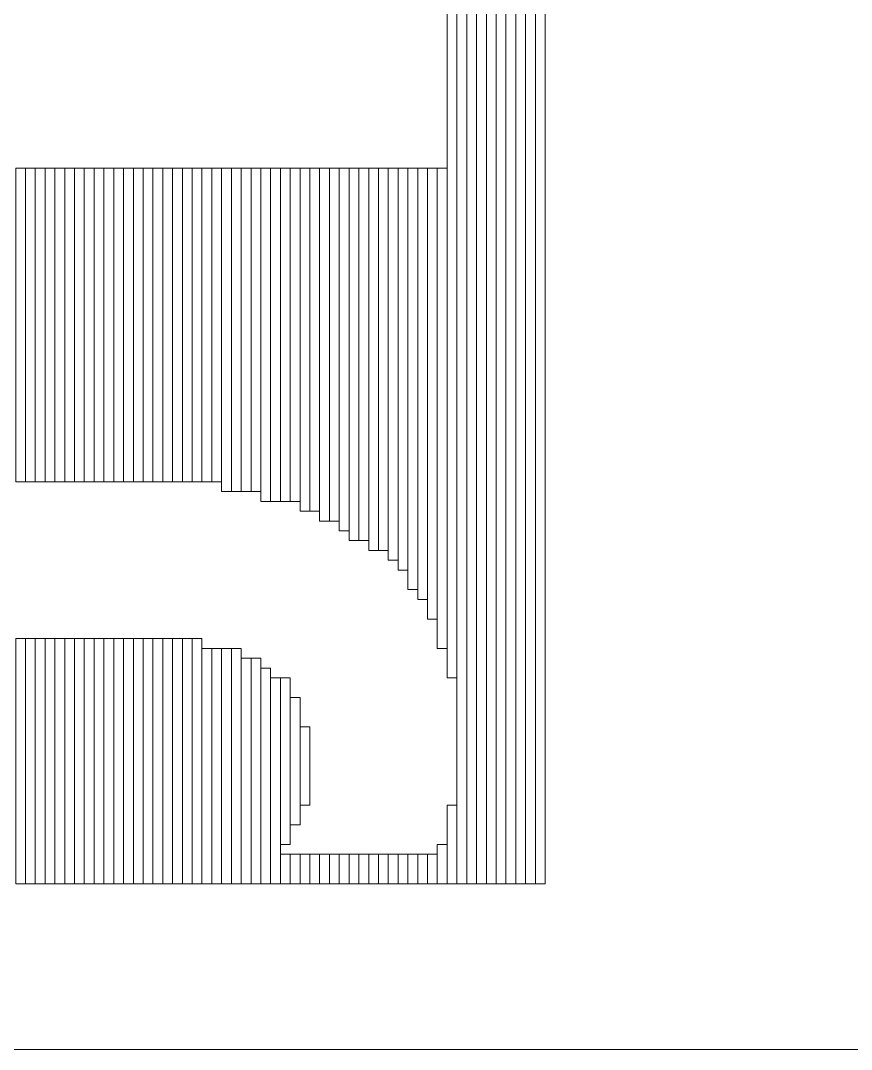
# Model space of a CAD drawing. Header units: millimetres. Extents: x -86 to 67, y -55 to 52.
# Drawn here: x 57.854 to 60.007, y -55.259 to -52.594 of the extents above; entities that cross this region are included whole.
import ezdxf

# ---------------------------------------------------------------- set-up
doc = ezdxf.new("R2010")
doc.units = ezdxf.units.MM
doc.header["$MEASUREMENT"] = 0
doc.layers.add('BG_OUTLINE', color=7, linetype='Continuous')
doc.layers.add('MA_PEN3', color=7, linetype='Continuous')

msp = doc.modelspace()

# ---------------------------------------------------------------- linework, layer by layer
at = {"layer": 'BG_OUTLINE', "color": 3, "lineweight": 9}
msp.add_open_spline([(-60.0926, 34.7331), (-60.0926, 34.7331), (63.7724, 34.7331), (63.7724, 34.7331), (63.7724, 34.7331), (64.585, 34.7336), (65.3646, 34.4113), (65.9396, 33.837), (65.9396, 33.837), (66.5146, 33.2627), (66.8379, 32.4797), (66.8384, 31.667), (66.8384, 31.667), (66.8384, 31.667), (66.8412, -52.28), (66.8412, -52.28), (66.8412, -52.28), (66.8412, -52.28), (66.8384, -52.1933), (66.8384, -52.1933), (66.8384, -52.1933), (66.8389, -53.006), (66.5166, -53.7856), (65.9424, -54.3606), (65.9424, -54.3606), (65.3681, -54.9356), (64.585, -55.2589), (63.7724, -55.2594), (63.7724, -55.2594), (63.7724, -55.2594), (-60.1869, -55.2594), (-60.1869, -55.2594), (-60.1869, -55.2594), (-60.1869, -55.2594), (-60.0853, -55.2518), (-60.0853, -55.2518), (-60.0853, -55.2518), (-60.8979, -55.2523), (-61.6775, -54.9299), (-62.2525, -54.3557), (-62.2525, -54.3557), (-62.8275, -53.7814), (-63.1508, -52.9984), (-63.1513, -52.1857), (-63.1513, -52.1857), (-63.1513, -52.1857), (-63.1587, 31.667), (-63.1587, 31.667), (-63.1587, 31.667), (-63.1592, 32.4797), (-62.8369, 33.2593), (-62.2626, 33.8343), (-62.2626, 33.8343), (-61.6883, 34.4093), (-60.9053, 34.7326), (-60.0926, 34.7331)], degree=3, knots=[0, 0, 0, 0, 0.071429, 0.071429, 0.071429, 0.071429, 0.142857, 0.142857, 0.142857, 0.142857, 0.214286, 0.214286, 0.214286, 0.214286, 0.285714, 0.285714, 0.285714, 0.285714, 0.357143, 0.357143, 0.357143, 0.357143, 0.428571, 0.428571, 0.428571, 0.428571, 0.5, 0.5, 0.5, 0.5, 0.571429, 0.571429, 0.571429, 0.571429, 0.642857, 0.642857, 0.642857, 0.642857, 0.714286, 0.714286, 0.714286, 0.714286, 0.785714, 0.785714, 0.785714, 0.785714, 0.857143, 0.857143, 0.857143, 0.857143, 0.928571, 0.928571, 0.928571, 0.928571, 1, 1, 1, 1], dxfattribs=at)
at = {"layer": 'MA_PEN3', "color": 5, "lineweight": 9}
for points in [[(59.0101, -54.8301), (59.0101, -54.8301), (58.9847, -54.8301), (58.9847, -54.8301), (58.9847, -54.8301), (58.9847, -54.8301), (58.9847, -47.8959), (58.9847, -47.8959), (58.9847, -47.8959), (58.9847, -47.8959), (59.0101, -47.8959), (59.0101, -47.8959), (59.0101, -47.8959), (59.0101, -47.8959), (59.0101, -54.8301), (59.0101, -54.8301)], [(59.0355, -54.8301), (59.0355, -54.8301), (59.0101, -54.8301), (59.0101, -54.8301), (59.0101, -54.8301), (59.0101, -54.8301), (59.0101, -47.8959), (59.0101, -47.8959), (59.0101, -47.8959), (59.0101, -47.8959), (59.0355, -47.8959), (59.0355, -47.8959), (59.0355, -47.8959), (59.0355, -47.8959), (59.0355, -54.8301), (59.0355, -54.8301)], [(59.0609, -54.8301), (59.0609, -54.8301), (59.0355, -54.8301), (59.0355, -54.8301), (59.0355, -54.8301), (59.0355, -54.8301), (59.0355, -47.8959), (59.0355, -47.8959), (59.0355, -47.8959), (59.0355, -47.8959), (59.0609, -47.8959), (59.0609, -47.8959), (59.0609, -47.8959), (59.0609, -47.8959), (59.0609, -54.8301), (59.0609, -54.8301)], [(59.0863, -54.8301), (59.0863, -54.8301), (59.0609, -54.8301), (59.0609, -54.8301), (59.0609, -54.8301), (59.0609, -54.8301), (59.0609, -47.8959), (59.0609, -47.8959), (59.0609, -47.8959), (59.0609, -47.8959), (59.0863, -47.8959), (59.0863, -47.8959), (59.0863, -47.8959), (59.0863, -47.8959), (59.0863, -54.8301), (59.0863, -54.8301)], [(59.1117, -54.8301), (59.1117, -54.8301), (59.0863, -54.8301), (59.0863, -54.8301), (59.0863, -54.8301), (59.0863, -54.8301), (59.0863, -47.8959), (59.0863, -47.8959), (59.0863, -47.8959), (59.0863, -47.8959), (59.1117, -47.8959), (59.1117, -47.8959), (59.1117, -47.8959), (59.1117, -47.8959), (59.1117, -54.8301), (59.1117, -54.8301)], [(59.1371, -54.8301), (59.1371, -54.8301), (59.1117, -54.8301), (59.1117, -54.8301), (59.1117, -54.8301), (59.1117, -54.8301), (59.1117, -47.8959), (59.1117, -47.8959), (59.1117, -47.8959), (59.1117, -47.8959), (59.1371, -47.8959), (59.1371, -47.8959), (59.1371, -47.8959), (59.1371, -47.8959), (59.1371, -54.8301), (59.1371, -54.8301)], [(59.1625, -54.8301), (59.1625, -54.8301), (59.1371, -54.8301), (59.1371, -54.8301), (59.1371, -54.8301), (59.1371, -54.8301), (59.1371, -47.8959), (59.1371, -47.8959), (59.1371, -47.8959), (59.1371, -47.8959), (59.1625, -47.8959), (59.1625, -47.8959), (59.1625, -47.8959), (59.1625, -47.8959), (59.1625, -54.8301), (59.1625, -54.8301)], [(59.1879, -54.8301), (59.1879, -54.8301), (59.1625, -54.8301), (59.1625, -54.8301), (59.1625, -54.8301), (59.1625, -54.8301), (59.1625, -47.8959), (59.1625, -47.8959), (59.1625, -47.8959), (59.1625, -47.8959), (59.1879, -47.8959), (59.1879, -47.8959), (59.1879, -47.8959), (59.1879, -47.8959), (59.1879, -54.8301), (59.1879, -54.8301)], [(59.2133, -54.8301), (59.2133, -54.8301), (59.1879, -54.8301), (59.1879, -54.8301), (59.1879, -54.8301), (59.1879, -54.8301), (59.1879, -47.8959), (59.1879, -47.8959), (59.1879, -47.8959), (59.1879, -47.8959), (59.2133, -47.8959), (59.2133, -47.8959), (59.2133, -47.8959), (59.2133, -47.8959), (59.2133, -54.8301), (59.2133, -54.8301)], [(58.9847, -54.2967), (58.9847, -54.2967), (58.9593, -54.2967), (58.9593, -54.2967), (58.9593, -54.2967), (58.9593, -54.2967), (58.9593, -49.0389), (58.9593, -49.0389), (58.9593, -49.0389), (58.9593, -49.0389), (58.9847, -49.0389), (58.9847, -49.0389), (58.9847, -49.0389), (58.9847, -49.0389), (58.9847, -54.2967), (58.9847, -54.2967)], [(57.8671, -53.7887), (57.8671, -53.7887), (57.8417, -53.7887), (57.8417, -53.7887), (57.8417, -53.7887), (57.8417, -53.7887), (57.8417, -52.9759), (57.8417, -52.9759), (57.8417, -52.9759), (57.8417, -52.9759), (57.8671, -52.9759), (57.8671, -52.9759), (57.8671, -52.9759), (57.8671, -52.9759), (57.8671, -53.7887), (57.8671, -53.7887)], [(57.8925, -53.7887), (57.8925, -53.7887), (57.8671, -53.7887), (57.8671, -53.7887), (57.8671, -53.7887), (57.8671, -53.7887), (57.8671, -52.9759), (57.8671, -52.9759), (57.8671, -52.9759), (57.8671, -52.9759), (57.8925, -52.9759), (57.8925, -52.9759), (57.8925, -52.9759), (57.8925, -52.9759), (57.8925, -53.7887), (57.8925, -53.7887)], [(57.9179, -53.7887), (57.9179, -53.7887), (57.8925, -53.7887), (57.8925, -53.7887), (57.8925, -53.7887), (57.8925, -53.7887), (57.8925, -52.9759), (57.8925, -52.9759), (57.8925, -52.9759), (57.8925, -52.9759), (57.9179, -52.9759), (57.9179, -52.9759), (57.9179, -52.9759), (57.9179, -52.9759), (57.9179, -53.7887), (57.9179, -53.7887)], [(57.9433, -53.7887), (57.9433, -53.7887), (57.9179, -53.7887), (57.9179, -53.7887), (57.9179, -53.7887), (57.9179, -53.7887), (57.9179, -52.9759), (57.9179, -52.9759), (57.9179, -52.9759), (57.9179, -52.9759), (57.9433, -52.9759), (57.9433, -52.9759), (57.9433, -52.9759), (57.9433, -52.9759), (57.9433, -53.7887), (57.9433, -53.7887)], [(57.9687, -53.7887), (57.9687, -53.7887), (57.9433, -53.7887), (57.9433, -53.7887), (57.9433, -53.7887), (57.9433, -53.7887), (57.9433, -52.9759), (57.9433, -52.9759), (57.9433, -52.9759), (57.9433, -52.9759), (57.9687, -52.9759), (57.9687, -52.9759), (57.9687, -52.9759), (57.9687, -52.9759), (57.9687, -53.7887), (57.9687, -53.7887)], [(57.9941, -53.7887), (57.9941, -53.7887), (57.9687, -53.7887), (57.9687, -53.7887), (57.9687, -53.7887), (57.9687, -53.7887), (57.9687, -52.9759), (57.9687, -52.9759), (57.9687, -52.9759), (57.9687, -52.9759), (57.9941, -52.9759), (57.9941, -52.9759), (57.9941, -52.9759), (57.9941, -52.9759), (57.9941, -53.7887), (57.9941, -53.7887)], [(58.0195, -53.7887), (58.0195, -53.7887), (57.9941, -53.7887), (57.9941, -53.7887), (57.9941, -53.7887), (57.9941, -53.7887), (57.9941, -52.9759), (57.9941, -52.9759), (57.9941, -52.9759), (57.9941, -52.9759), (58.0195, -52.9759), (58.0195, -52.9759), (58.0195, -52.9759), (58.0195, -52.9759), (58.0195, -53.7887), (58.0195, -53.7887)], [(58.0449, -53.7887), (58.0449, -53.7887), (58.0195, -53.7887), (58.0195, -53.7887), (58.0195, -53.7887), (58.0195, -53.7887), (58.0195, -52.9759), (58.0195, -52.9759), (58.0195, -52.9759), (58.0195, -52.9759), (58.0449, -52.9759), (58.0449, -52.9759), (58.0449, -52.9759), (58.0449, -52.9759), (58.0449, -53.7887), (58.0449, -53.7887)], [(58.0703, -53.7887), (58.0703, -53.7887), (58.0449, -53.7887), (58.0449, -53.7887), (58.0449, -53.7887), (58.0449, -53.7887), (58.0449, -52.9759), (58.0449, -52.9759), (58.0449, -52.9759), (58.0449, -52.9759), (58.0703, -52.9759), (58.0703, -52.9759), (58.0703, -52.9759), (58.0703, -52.9759), (58.0703, -53.7887), (58.0703, -53.7887)], [(58.0957, -53.7887), (58.0957, -53.7887), (58.0703, -53.7887), (58.0703, -53.7887), (58.0703, -53.7887), (58.0703, -53.7887), (58.0703, -52.9759), (58.0703, -52.9759), (58.0703, -52.9759), (58.0703, -52.9759), (58.0957, -52.9759), (58.0957, -52.9759), (58.0957, -52.9759), (58.0957, -52.9759), (58.0957, -53.7887), (58.0957, -53.7887)], [(58.1211, -53.7887), (58.1211, -53.7887), (58.0957, -53.7887), (58.0957, -53.7887), (58.0957, -53.7887), (58.0957, -53.7887), (58.0957, -52.9759), (58.0957, -52.9759), (58.0957, -52.9759), (58.0957, -52.9759), (58.1211, -52.9759), (58.1211, -52.9759), (58.1211, -52.9759), (58.1211, -52.9759), (58.1211, -53.7887), (58.1211, -53.7887)], [(58.1465, -53.7887), (58.1465, -53.7887), (58.1211, -53.7887), (58.1211, -53.7887), (58.1211, -53.7887), (58.1211, -53.7887), (58.1211, -52.9759), (58.1211, -52.9759), (58.1211, -52.9759), (58.1211, -52.9759), (58.1465, -52.9759), (58.1465, -52.9759), (58.1465, -52.9759), (58.1465, -52.9759), (58.1465, -53.7887), (58.1465, -53.7887)], [(58.1719, -53.7887), (58.1719, -53.7887), (58.1465, -53.7887), (58.1465, -53.7887), (58.1465, -53.7887), (58.1465, -53.7887), (58.1465, -52.9759), (58.1465, -52.9759), (58.1465, -52.9759), (58.1465, -52.9759), (58.1719, -52.9759), (58.1719, -52.9759), (58.1719, -52.9759), (58.1719, -52.9759), (58.1719, -53.7887), (58.1719, -53.7887)], [(58.1973, -53.7887), (58.1973, -53.7887), (58.1719, -53.7887), (58.1719, -53.7887), (58.1719, -53.7887), (58.1719, -53.7887), (58.1719, -52.9759), (58.1719, -52.9759), (58.1719, -52.9759), (58.1719, -52.9759), (58.1973, -52.9759), (58.1973, -52.9759), (58.1973, -52.9759), (58.1973, -52.9759), (58.1973, -53.7887), (58.1973, -53.7887)], [(58.2227, -53.7887), (58.2227, -53.7887), (58.1973, -53.7887), (58.1973, -53.7887), (58.1973, -53.7887), (58.1973, -53.7887), (58.1973, -52.9759), (58.1973, -52.9759), (58.1973, -52.9759), (58.1973, -52.9759), (58.2227, -52.9759), (58.2227, -52.9759), (58.2227, -52.9759), (58.2227, -52.9759), (58.2227, -53.7887), (58.2227, -53.7887)], [(58.2481, -53.7887), (58.2481, -53.7887), (58.2227, -53.7887), (58.2227, -53.7887), (58.2227, -53.7887), (58.2227, -53.7887), (58.2227, -52.9759), (58.2227, -52.9759), (58.2227, -52.9759), (58.2227, -52.9759), (58.2481, -52.9759), (58.2481, -52.9759), (58.2481, -52.9759), (58.2481, -52.9759), (58.2481, -53.7887), (58.2481, -53.7887)], [(58.2735, -53.7887), (58.2735, -53.7887), (58.2481, -53.7887), (58.2481, -53.7887), (58.2481, -53.7887), (58.2481, -53.7887), (58.2481, -52.9759), (58.2481, -52.9759), (58.2481, -52.9759), (58.2481, -52.9759), (58.2735, -52.9759), (58.2735, -52.9759), (58.2735, -52.9759), (58.2735, -52.9759), (58.2735, -53.7887), (58.2735, -53.7887)], [(58.2989, -53.7887), (58.2989, -53.7887), (58.2735, -53.7887), (58.2735, -53.7887), (58.2735, -53.7887), (58.2735, -53.7887), (58.2735, -52.9759), (58.2735, -52.9759), (58.2735, -52.9759), (58.2735, -52.9759), (58.2989, -52.9759), (58.2989, -52.9759), (58.2989, -52.9759), (58.2989, -52.9759), (58.2989, -53.7887), (58.2989, -53.7887)], [(58.3243, -53.7887), (58.3243, -53.7887), (58.2989, -53.7887), (58.2989, -53.7887), (58.2989, -53.7887), (58.2989, -53.7887), (58.2989, -52.9759), (58.2989, -52.9759), (58.2989, -52.9759), (58.2989, -52.9759), (58.3243, -52.9759), (58.3243, -52.9759), (58.3243, -52.9759), (58.3243, -52.9759), (58.3243, -53.7887), (58.3243, -53.7887)], [(58.3497, -53.7887), (58.3497, -53.7887), (58.3243, -53.7887), (58.3243, -53.7887), (58.3243, -53.7887), (58.3243, -53.7887), (58.3243, -52.9759), (58.3243, -52.9759), (58.3243, -52.9759), (58.3243, -52.9759), (58.3497, -52.9759), (58.3497, -52.9759), (58.3497, -52.9759), (58.3497, -52.9759), (58.3497, -53.7887), (58.3497, -53.7887)], [(58.3751, -53.7887), (58.3751, -53.7887), (58.3497, -53.7887), (58.3497, -53.7887), (58.3497, -53.7887), (58.3497, -53.7887), (58.3497, -52.9759), (58.3497, -52.9759), (58.3497, -52.9759), (58.3497, -52.9759), (58.3751, -52.9759), (58.3751, -52.9759), (58.3751, -52.9759), (58.3751, -52.9759), (58.3751, -53.7887), (58.3751, -53.7887)], [(58.4005, -53.8141), (58.4005, -53.8141), (58.3751, -53.8141), (58.3751, -53.8141), (58.3751, -53.8141), (58.3751, -53.8141), (58.3751, -52.9759), (58.3751, -52.9759), (58.3751, -52.9759), (58.3751, -52.9759), (58.4005, -52.9759), (58.4005, -52.9759), (58.4005, -52.9759), (58.4005, -52.9759), (58.4005, -53.8141), (58.4005, -53.8141)], [(58.4259, -53.8141), (58.4259, -53.8141), (58.4005, -53.8141), (58.4005, -53.8141), (58.4005, -53.8141), (58.4005, -53.8141), (58.4005, -52.9759), (58.4005, -52.9759), (58.4005, -52.9759), (58.4005, -52.9759), (58.4259, -52.9759), (58.4259, -52.9759), (58.4259, -52.9759), (58.4259, -52.9759), (58.4259, -53.8141), (58.4259, -53.8141)], [(58.4513, -53.8141), (58.4513, -53.8141), (58.4259, -53.8141), (58.4259, -53.8141), (58.4259, -53.8141), (58.4259, -53.8141), (58.4259, -52.9759), (58.4259, -52.9759), (58.4259, -52.9759), (58.4259, -52.9759), (58.4513, -52.9759), (58.4513, -52.9759), (58.4513, -52.9759), (58.4513, -52.9759), (58.4513, -53.8141), (58.4513, -53.8141)], [(58.4767, -53.8141), (58.4767, -53.8141), (58.4513, -53.8141), (58.4513, -53.8141), (58.4513, -53.8141), (58.4513, -53.8141), (58.4513, -52.9759), (58.4513, -52.9759), (58.4513, -52.9759), (58.4513, -52.9759), (58.4767, -52.9759), (58.4767, -52.9759), (58.4767, -52.9759), (58.4767, -52.9759), (58.4767, -53.8141), (58.4767, -53.8141)], [(58.5021, -53.8395), (58.5021, -53.8395), (58.4767, -53.8395), (58.4767, -53.8395), (58.4767, -53.8395), (58.4767, -53.8395), (58.4767, -52.9759), (58.4767, -52.9759), (58.4767, -52.9759), (58.4767, -52.9759), (58.5021, -52.9759), (58.5021, -52.9759), (58.5021, -52.9759), (58.5021, -52.9759), (58.5021, -53.8395), (58.5021, -53.8395)], [(58.5275, -53.8395), (58.5275, -53.8395), (58.5021, -53.8395), (58.5021, -53.8395), (58.5021, -53.8395), (58.5021, -53.8395), (58.5021, -52.9759), (58.5021, -52.9759), (58.5021, -52.9759), (58.5021, -52.9759), (58.5275, -52.9759), (58.5275, -52.9759), (58.5275, -52.9759), (58.5275, -52.9759), (58.5275, -53.8395), (58.5275, -53.8395)], [(58.5529, -53.8395), (58.5529, -53.8395), (58.5275, -53.8395), (58.5275, -53.8395), (58.5275, -53.8395), (58.5275, -53.8395), (58.5275, -52.9759), (58.5275, -52.9759), (58.5275, -52.9759), (58.5275, -52.9759), (58.5529, -52.9759), (58.5529, -52.9759), (58.5529, -52.9759), (58.5529, -52.9759), (58.5529, -53.8395), (58.5529, -53.8395)], [(58.5783, -53.8395), (58.5783, -53.8395), (58.5529, -53.8395), (58.5529, -53.8395), (58.5529, -53.8395), (58.5529, -53.8395), (58.5529, -52.9759), (58.5529, -52.9759), (58.5529, -52.9759), (58.5529, -52.9759), (58.5783, -52.9759), (58.5783, -52.9759), (58.5783, -52.9759), (58.5783, -52.9759), (58.5783, -53.8395), (58.5783, -53.8395)], [(58.6037, -53.8649), (58.6037, -53.8649), (58.5783, -53.8649), (58.5783, -53.8649), (58.5783, -53.8649), (58.5783, -53.8649), (58.5783, -52.9759), (58.5783, -52.9759), (58.5783, -52.9759), (58.5783, -52.9759), (58.6037, -52.9759), (58.6037, -52.9759), (58.6037, -52.9759), (58.6037, -52.9759), (58.6037, -53.8649), (58.6037, -53.8649)], [(58.6291, -53.8649), (58.6291, -53.8649), (58.6037, -53.8649), (58.6037, -53.8649), (58.6037, -53.8649), (58.6037, -53.8649), (58.6037, -52.9759), (58.6037, -52.9759), (58.6037, -52.9759), (58.6037, -52.9759), (58.6291, -52.9759), (58.6291, -52.9759), (58.6291, -52.9759), (58.6291, -52.9759), (58.6291, -53.8649), (58.6291, -53.8649)], [(58.6545, -53.8903), (58.6545, -53.8903), (58.6291, -53.8903), (58.6291, -53.8903), (58.6291, -53.8903), (58.6291, -53.8903), (58.6291, -52.9759), (58.6291, -52.9759), (58.6291, -52.9759), (58.6291, -52.9759), (58.6545, -52.9759), (58.6545, -52.9759), (58.6545, -52.9759), (58.6545, -52.9759), (58.6545, -53.8903), (58.6545, -53.8903)], [(58.6799, -53.8903), (58.6799, -53.8903), (58.6545, -53.8903), (58.6545, -53.8903), (58.6545, -53.8903), (58.6545, -53.8903), (58.6545, -52.9759), (58.6545, -52.9759), (58.6545, -52.9759), (58.6545, -52.9759), (58.6799, -52.9759), (58.6799, -52.9759), (58.6799, -52.9759), (58.6799, -52.9759), (58.6799, -53.8903), (58.6799, -53.8903)], [(58.7053, -53.9157), (58.7053, -53.9157), (58.6799, -53.9157), (58.6799, -53.9157), (58.6799, -53.9157), (58.6799, -53.9157), (58.6799, -52.9759), (58.6799, -52.9759), (58.6799, -52.9759), (58.6799, -52.9759), (58.7053, -52.9759), (58.7053, -52.9759), (58.7053, -52.9759), (58.7053, -52.9759), (58.7053, -53.9157), (58.7053, -53.9157)], [(58.7307, -53.9411), (58.7307, -53.9411), (58.7053, -53.9411), (58.7053, -53.9411), (58.7053, -53.9411), (58.7053, -53.9411), (58.7053, -52.9759), (58.7053, -52.9759), (58.7053, -52.9759), (58.7053, -52.9759), (58.7307, -52.9759), (58.7307, -52.9759), (58.7307, -52.9759), (58.7307, -52.9759), (58.7307, -53.9411), (58.7307, -53.9411)], [(58.7561, -53.9411), (58.7561, -53.9411), (58.7307, -53.9411), (58.7307, -53.9411), (58.7307, -53.9411), (58.7307, -53.9411), (58.7307, -52.9759), (58.7307, -52.9759), (58.7307, -52.9759), (58.7307, -52.9759), (58.7561, -52.9759), (58.7561, -52.9759), (58.7561, -52.9759), (58.7561, -52.9759), (58.7561, -53.9411), (58.7561, -53.9411)], [(58.7815, -53.9665), (58.7815, -53.9665), (58.7561, -53.9665), (58.7561, -53.9665), (58.7561, -53.9665), (58.7561, -53.9665), (58.7561, -52.9759), (58.7561, -52.9759), (58.7561, -52.9759), (58.7561, -52.9759), (58.7815, -52.9759), (58.7815, -52.9759), (58.7815, -52.9759), (58.7815, -52.9759), (58.7815, -53.9665), (58.7815, -53.9665)], [(58.8069, -53.9665), (58.8069, -53.9665), (58.7815, -53.9665), (58.7815, -53.9665), (58.7815, -53.9665), (58.7815, -53.9665), (58.7815, -52.9759), (58.7815, -52.9759), (58.7815, -52.9759), (58.7815, -52.9759), (58.8069, -52.9759), (58.8069, -52.9759), (58.8069, -52.9759), (58.8069, -52.9759), (58.8069, -53.9665), (58.8069, -53.9665)], [(58.8323, -53.9919), (58.8323, -53.9919), (58.8069, -53.9919), (58.8069, -53.9919), (58.8069, -53.9919), (58.8069, -53.9919), (58.8069, -52.9759), (58.8069, -52.9759), (58.8069, -52.9759), (58.8069, -52.9759), (58.8323, -52.9759), (58.8323, -52.9759), (58.8323, -52.9759), (58.8323, -52.9759), (58.8323, -53.9919), (58.8323, -53.9919)], [(58.8577, -54.0173), (58.8577, -54.0173), (58.8323, -54.0173), (58.8323, -54.0173), (58.8323, -54.0173), (58.8323, -54.0173), (58.8323, -52.9759), (58.8323, -52.9759), (58.8323, -52.9759), (58.8323, -52.9759), (58.8577, -52.9759), (58.8577, -52.9759), (58.8577, -52.9759), (58.8577, -52.9759), (58.8577, -54.0173), (58.8577, -54.0173)], [(58.8831, -54.0681), (58.8831, -54.0681), (58.8577, -54.0681), (58.8577, -54.0681), (58.8577, -54.0681), (58.8577, -54.0681), (58.8577, -52.9759), (58.8577, -52.9759), (58.8577, -52.9759), (58.8577, -52.9759), (58.8831, -52.9759), (58.8831, -52.9759), (58.8831, -52.9759), (58.8831, -52.9759), (58.8831, -54.0681), (58.8831, -54.0681)], [(58.9085, -54.0935), (58.9085, -54.0935), (58.8831, -54.0935), (58.8831, -54.0935), (58.8831, -54.0935), (58.8831, -54.0935), (58.8831, -52.9759), (58.8831, -52.9759), (58.8831, -52.9759), (58.8831, -52.9759), (58.9085, -52.9759), (58.9085, -52.9759), (58.9085, -52.9759), (58.9085, -52.9759), (58.9085, -54.0935), (58.9085, -54.0935)], [(58.9339, -54.1443), (58.9339, -54.1443), (58.9085, -54.1443), (58.9085, -54.1443), (58.9085, -54.1443), (58.9085, -54.1443), (58.9085, -52.9759), (58.9085, -52.9759), (58.9085, -52.9759), (58.9085, -52.9759), (58.9339, -52.9759), (58.9339, -52.9759), (58.9339, -52.9759), (58.9339, -52.9759), (58.9339, -54.1443), (58.9339, -54.1443)], [(58.9593, -54.2205), (58.9593, -54.2205), (58.9339, -54.2205), (58.9339, -54.2205), (58.9339, -54.2205), (58.9339, -54.2205), (58.9339, -52.9759), (58.9339, -52.9759), (58.9339, -52.9759), (58.9339, -52.9759), (58.9593, -52.9759), (58.9593, -52.9759), (58.9593, -52.9759), (58.9593, -52.9759), (58.9593, -54.2205), (58.9593, -54.2205)], [(57.8671, -54.8301), (57.8671, -54.8301), (57.8417, -54.8301), (57.8417, -54.8301), (57.8417, -54.8301), (57.8417, -54.8301), (57.8417, -54.1951), (57.8417, -54.1951), (57.8417, -54.1951), (57.8417, -54.1951), (57.8671, -54.1951), (57.8671, -54.1951), (57.8671, -54.1951), (57.8671, -54.1951), (57.8671, -54.8301), (57.8671, -54.8301)], [(57.8925, -54.8301), (57.8925, -54.8301), (57.8671, -54.8301), (57.8671, -54.8301), (57.8671, -54.8301), (57.8671, -54.8301), (57.8671, -54.1951), (57.8671, -54.1951), (57.8671, -54.1951), (57.8671, -54.1951), (57.8925, -54.1951), (57.8925, -54.1951), (57.8925, -54.1951), (57.8925, -54.1951), (57.8925, -54.8301), (57.8925, -54.8301)], [(57.9179, -54.8301), (57.9179, -54.8301), (57.8925, -54.8301), (57.8925, -54.8301), (57.8925, -54.8301), (57.8925, -54.8301), (57.8925, -54.1951), (57.8925, -54.1951), (57.8925, -54.1951), (57.8925, -54.1951), (57.9179, -54.1951), (57.9179, -54.1951), (57.9179, -54.1951), (57.9179, -54.1951), (57.9179, -54.8301), (57.9179, -54.8301)], [(57.9433, -54.8301), (57.9433, -54.8301), (57.9179, -54.8301), (57.9179, -54.8301), (57.9179, -54.8301), (57.9179, -54.8301), (57.9179, -54.1951), (57.9179, -54.1951), (57.9179, -54.1951), (57.9179, -54.1951), (57.9433, -54.1951), (57.9433, -54.1951), (57.9433, -54.1951), (57.9433, -54.1951), (57.9433, -54.8301), (57.9433, -54.8301)], [(57.9687, -54.8301), (57.9687, -54.8301), (57.9433, -54.8301), (57.9433, -54.8301), (57.9433, -54.8301), (57.9433, -54.8301), (57.9433, -54.1951), (57.9433, -54.1951), (57.9433, -54.1951), (57.9433, -54.1951), (57.9687, -54.1951), (57.9687, -54.1951), (57.9687, -54.1951), (57.9687, -54.1951), (57.9687, -54.8301), (57.9687, -54.8301)], [(57.9941, -54.8301), (57.9941, -54.8301), (57.9687, -54.8301), (57.9687, -54.8301), (57.9687, -54.8301), (57.9687, -54.8301), (57.9687, -54.1951), (57.9687, -54.1951), (57.9687, -54.1951), (57.9687, -54.1951), (57.9941, -54.1951), (57.9941, -54.1951), (57.9941, -54.1951), (57.9941, -54.1951), (57.9941, -54.8301), (57.9941, -54.8301)], [(58.0195, -54.8301), (58.0195, -54.8301), (57.9941, -54.8301), (57.9941, -54.8301), (57.9941, -54.8301), (57.9941, -54.8301), (57.9941, -54.1951), (57.9941, -54.1951), (57.9941, -54.1951), (57.9941, -54.1951), (58.0195, -54.1951), (58.0195, -54.1951), (58.0195, -54.1951), (58.0195, -54.1951), (58.0195, -54.8301), (58.0195, -54.8301)], [(58.0449, -54.8301), (58.0449, -54.8301), (58.0195, -54.8301), (58.0195, -54.8301), (58.0195, -54.8301), (58.0195, -54.8301), (58.0195, -54.1951), (58.0195, -54.1951), (58.0195, -54.1951), (58.0195, -54.1951), (58.0449, -54.1951), (58.0449, -54.1951), (58.0449, -54.1951), (58.0449, -54.1951), (58.0449, -54.8301), (58.0449, -54.8301)], [(58.0703, -54.8301), (58.0703, -54.8301), (58.0449, -54.8301), (58.0449, -54.8301), (58.0449, -54.8301), (58.0449, -54.8301), (58.0449, -54.1951), (58.0449, -54.1951), (58.0449, -54.1951), (58.0449, -54.1951), (58.0703, -54.1951), (58.0703, -54.1951), (58.0703, -54.1951), (58.0703, -54.1951), (58.0703, -54.8301), (58.0703, -54.8301)], [(58.0957, -54.8301), (58.0957, -54.8301), (58.0703, -54.8301), (58.0703, -54.8301), (58.0703, -54.8301), (58.0703, -54.8301), (58.0703, -54.1951), (58.0703, -54.1951), (58.0703, -54.1951), (58.0703, -54.1951), (58.0957, -54.1951), (58.0957, -54.1951), (58.0957, -54.1951), (58.0957, -54.1951), (58.0957, -54.8301), (58.0957, -54.8301)], [(58.1211, -54.8301), (58.1211, -54.8301), (58.0957, -54.8301), (58.0957, -54.8301), (58.0957, -54.8301), (58.0957, -54.8301), (58.0957, -54.1951), (58.0957, -54.1951), (58.0957, -54.1951), (58.0957, -54.1951), (58.1211, -54.1951), (58.1211, -54.1951), (58.1211, -54.1951), (58.1211, -54.1951), (58.1211, -54.8301), (58.1211, -54.8301)], [(58.1465, -54.8301), (58.1465, -54.8301), (58.1211, -54.8301), (58.1211, -54.8301), (58.1211, -54.8301), (58.1211, -54.8301), (58.1211, -54.1951), (58.1211, -54.1951), (58.1211, -54.1951), (58.1211, -54.1951), (58.1465, -54.1951), (58.1465, -54.1951), (58.1465, -54.1951), (58.1465, -54.1951), (58.1465, -54.8301), (58.1465, -54.8301)], [(58.1719, -54.8301), (58.1719, -54.8301), (58.1465, -54.8301), (58.1465, -54.8301), (58.1465, -54.8301), (58.1465, -54.8301), (58.1465, -54.1951), (58.1465, -54.1951), (58.1465, -54.1951), (58.1465, -54.1951), (58.1719, -54.1951), (58.1719, -54.1951), (58.1719, -54.1951), (58.1719, -54.1951), (58.1719, -54.8301), (58.1719, -54.8301)], [(58.1973, -54.8301), (58.1973, -54.8301), (58.1719, -54.8301), (58.1719, -54.8301), (58.1719, -54.8301), (58.1719, -54.8301), (58.1719, -54.1951), (58.1719, -54.1951), (58.1719, -54.1951), (58.1719, -54.1951), (58.1973, -54.1951), (58.1973, -54.1951), (58.1973, -54.1951), (58.1973, -54.1951), (58.1973, -54.8301), (58.1973, -54.8301)], [(58.2227, -54.8301), (58.2227, -54.8301), (58.1973, -54.8301), (58.1973, -54.8301), (58.1973, -54.8301), (58.1973, -54.8301), (58.1973, -54.1951), (58.1973, -54.1951), (58.1973, -54.1951), (58.1973, -54.1951), (58.2227, -54.1951), (58.2227, -54.1951), (58.2227, -54.1951), (58.2227, -54.1951), (58.2227, -54.8301), (58.2227, -54.8301)], [(58.2481, -54.8301), (58.2481, -54.8301), (58.2227, -54.8301), (58.2227, -54.8301), (58.2227, -54.8301), (58.2227, -54.8301), (58.2227, -54.1951), (58.2227, -54.1951), (58.2227, -54.1951), (58.2227, -54.1951), (58.2481, -54.1951), (58.2481, -54.1951), (58.2481, -54.1951), (58.2481, -54.1951), (58.2481, -54.8301), (58.2481, -54.8301)], [(58.2735, -54.8301), (58.2735, -54.8301), (58.2481, -54.8301), (58.2481, -54.8301), (58.2481, -54.8301), (58.2481, -54.8301), (58.2481, -54.1951), (58.2481, -54.1951), (58.2481, -54.1951), (58.2481, -54.1951), (58.2735, -54.1951), (58.2735, -54.1951), (58.2735, -54.1951), (58.2735, -54.1951), (58.2735, -54.8301), (58.2735, -54.8301)], [(58.2989, -54.8301), (58.2989, -54.8301), (58.2735, -54.8301), (58.2735, -54.8301), (58.2735, -54.8301), (58.2735, -54.8301), (58.2735, -54.1951), (58.2735, -54.1951), (58.2735, -54.1951), (58.2735, -54.1951), (58.2989, -54.1951), (58.2989, -54.1951), (58.2989, -54.1951), (58.2989, -54.1951), (58.2989, -54.8301), (58.2989, -54.8301)], [(58.3243, -54.8301), (58.3243, -54.8301), (58.2989, -54.8301), (58.2989, -54.8301), (58.2989, -54.8301), (58.2989, -54.8301), (58.2989, -54.1951), (58.2989, -54.1951), (58.2989, -54.1951), (58.2989, -54.1951), (58.3243, -54.1951), (58.3243, -54.1951), (58.3243, -54.1951), (58.3243, -54.1951), (58.3243, -54.8301), (58.3243, -54.8301)], [(58.3497, -54.8301), (58.3497, -54.8301), (58.3243, -54.8301), (58.3243, -54.8301), (58.3243, -54.8301), (58.3243, -54.8301), (58.3243, -54.2205), (58.3243, -54.2205), (58.3243, -54.2205), (58.3243, -54.2205), (58.3497, -54.2205), (58.3497, -54.2205), (58.3497, -54.2205), (58.3497, -54.2205), (58.3497, -54.8301), (58.3497, -54.8301)], [(58.3751, -54.8301), (58.3751, -54.8301), (58.3497, -54.8301), (58.3497, -54.8301), (58.3497, -54.8301), (58.3497, -54.8301), (58.3497, -54.2205), (58.3497, -54.2205), (58.3497, -54.2205), (58.3497, -54.2205), (58.3751, -54.2205), (58.3751, -54.2205), (58.3751, -54.2205), (58.3751, -54.2205), (58.3751, -54.8301), (58.3751, -54.8301)], [(58.4005, -54.8301), (58.4005, -54.8301), (58.3751, -54.8301), (58.3751, -54.8301), (58.3751, -54.8301), (58.3751, -54.8301), (58.3751, -54.2205), (58.3751, -54.2205), (58.3751, -54.2205), (58.3751, -54.2205), (58.4005, -54.2205), (58.4005, -54.2205), (58.4005, -54.2205), (58.4005, -54.2205), (58.4005, -54.8301), (58.4005, -54.8301)], [(58.4259, -54.8301), (58.4259, -54.8301), (58.4005, -54.8301), (58.4005, -54.8301), (58.4005, -54.8301), (58.4005, -54.8301), (58.4005, -54.2205), (58.4005, -54.2205), (58.4005, -54.2205), (58.4005, -54.2205), (58.4259, -54.2205), (58.4259, -54.2205), (58.4259, -54.2205), (58.4259, -54.2205), (58.4259, -54.8301), (58.4259, -54.8301)], [(58.4513, -54.8301), (58.4513, -54.8301), (58.4259, -54.8301), (58.4259, -54.8301), (58.4259, -54.8301), (58.4259, -54.8301), (58.4259, -54.2459), (58.4259, -54.2459), (58.4259, -54.2459), (58.4259, -54.2459), (58.4513, -54.2459), (58.4513, -54.2459), (58.4513, -54.2459), (58.4513, -54.2459), (58.4513, -54.8301), (58.4513, -54.8301)], [(58.4767, -54.8301), (58.4767, -54.8301), (58.4513, -54.8301), (58.4513, -54.8301), (58.4513, -54.8301), (58.4513, -54.8301), (58.4513, -54.2459), (58.4513, -54.2459), (58.4513, -54.2459), (58.4513, -54.2459), (58.4767, -54.2459), (58.4767, -54.2459), (58.4767, -54.2459), (58.4767, -54.2459), (58.4767, -54.8301), (58.4767, -54.8301)], [(58.5021, -54.8301), (58.5021, -54.8301), (58.4767, -54.8301), (58.4767, -54.8301), (58.4767, -54.8301), (58.4767, -54.8301), (58.4767, -54.2713), (58.4767, -54.2713), (58.4767, -54.2713), (58.4767, -54.2713), (58.5021, -54.2713), (58.5021, -54.2713), (58.5021, -54.2713), (58.5021, -54.2713), (58.5021, -54.8301), (58.5021, -54.8301)], [(58.5275, -54.8301), (58.5275, -54.8301), (58.5021, -54.8301), (58.5021, -54.8301), (58.5021, -54.8301), (58.5021, -54.8301), (58.5021, -54.2967), (58.5021, -54.2967), (58.5021, -54.2967), (58.5021, -54.2967), (58.5275, -54.2967), (58.5275, -54.2967), (58.5275, -54.2967), (58.5275, -54.2967), (58.5275, -54.8301), (58.5275, -54.8301)], [(58.5529, -54.7285), (58.5529, -54.7285), (58.5275, -54.7285), (58.5275, -54.7285), (58.5275, -54.7285), (58.5275, -54.7285), (58.5275, -54.2967), (58.5275, -54.2967), (58.5275, -54.2967), (58.5275, -54.2967), (58.5529, -54.2967), (58.5529, -54.2967), (58.5529, -54.2967), (58.5529, -54.2967), (58.5529, -54.7285), (58.5529, -54.7285)], [(58.5783, -54.6777), (58.5783, -54.6777), (58.5529, -54.6777), (58.5529, -54.6777), (58.5529, -54.6777), (58.5529, -54.6777), (58.5529, -54.3475), (58.5529, -54.3475), (58.5529, -54.3475), (58.5529, -54.3475), (58.5783, -54.3475), (58.5783, -54.3475), (58.5783, -54.3475), (58.5783, -54.3475), (58.5783, -54.6777), (58.5783, -54.6777)], [(58.6037, -54.6269), (58.6037, -54.6269), (58.5783, -54.6269), (58.5783, -54.6269), (58.5783, -54.6269), (58.5783, -54.6269), (58.5783, -54.4237), (58.5783, -54.4237), (58.5783, -54.4237), (58.5783, -54.4237), (58.6037, -54.4237), (58.6037, -54.4237), (58.6037, -54.4237), (58.6037, -54.4237), (58.6037, -54.6269), (58.6037, -54.6269)], [(58.9847, -54.8301), (58.9847, -54.8301), (58.9593, -54.8301), (58.9593, -54.8301), (58.9593, -54.8301), (58.9593, -54.8301), (58.9593, -54.6269), (58.9593, -54.6269), (58.9593, -54.6269), (58.9593, -54.6269), (58.9847, -54.6269), (58.9847, -54.6269), (58.9847, -54.6269), (58.9847, -54.6269), (58.9847, -54.8301), (58.9847, -54.8301)], [(58.9593, -54.8301), (58.9593, -54.8301), (58.9339, -54.8301), (58.9339, -54.8301), (58.9339, -54.8301), (58.9339, -54.8301), (58.9339, -54.7285), (58.9339, -54.7285), (58.9339, -54.7285), (58.9339, -54.7285), (58.9593, -54.7285), (58.9593, -54.7285), (58.9593, -54.7285), (58.9593, -54.7285), (58.9593, -54.8301), (58.9593, -54.8301)], [(58.5529, -54.8301), (58.5529, -54.8301), (58.5275, -54.8301), (58.5275, -54.8301), (58.5275, -54.8301), (58.5275, -54.8301), (58.5275, -54.7539), (58.5275, -54.7539), (58.5275, -54.7539), (58.5275, -54.7539), (58.5529, -54.7539), (58.5529, -54.7539), (58.5529, -54.7539), (58.5529, -54.7539), (58.5529, -54.8301), (58.5529, -54.8301)], [(58.5783, -54.8301), (58.5783, -54.8301), (58.5529, -54.8301), (58.5529, -54.8301), (58.5529, -54.8301), (58.5529, -54.8301), (58.5529, -54.7539), (58.5529, -54.7539), (58.5529, -54.7539), (58.5529, -54.7539), (58.5783, -54.7539), (58.5783, -54.7539), (58.5783, -54.7539), (58.5783, -54.7539), (58.5783, -54.8301), (58.5783, -54.8301)], [(58.6037, -54.8301), (58.6037, -54.8301), (58.5783, -54.8301), (58.5783, -54.8301), (58.5783, -54.8301), (58.5783, -54.8301), (58.5783, -54.7539), (58.5783, -54.7539), (58.5783, -54.7539), (58.5783, -54.7539), (58.6037, -54.7539), (58.6037, -54.7539), (58.6037, -54.7539), (58.6037, -54.7539), (58.6037, -54.8301), (58.6037, -54.8301)], [(58.6291, -54.8301), (58.6291, -54.8301), (58.6037, -54.8301), (58.6037, -54.8301), (58.6037, -54.8301), (58.6037, -54.8301), (58.6037, -54.7539), (58.6037, -54.7539), (58.6037, -54.7539), (58.6037, -54.7539), (58.6291, -54.7539), (58.6291, -54.7539), (58.6291, -54.7539), (58.6291, -54.7539), (58.6291, -54.8301), (58.6291, -54.8301)], [(58.6545, -54.8301), (58.6545, -54.8301), (58.6291, -54.8301), (58.6291, -54.8301), (58.6291, -54.8301), (58.6291, -54.8301), (58.6291, -54.7539), (58.6291, -54.7539), (58.6291, -54.7539), (58.6291, -54.7539), (58.6545, -54.7539), (58.6545, -54.7539), (58.6545, -54.7539), (58.6545, -54.7539), (58.6545, -54.8301), (58.6545, -54.8301)], [(58.6799, -54.8301), (58.6799, -54.8301), (58.6545, -54.8301), (58.6545, -54.8301), (58.6545, -54.8301), (58.6545, -54.8301), (58.6545, -54.7539), (58.6545, -54.7539), (58.6545, -54.7539), (58.6545, -54.7539), (58.6799, -54.7539), (58.6799, -54.7539), (58.6799, -54.7539), (58.6799, -54.7539), (58.6799, -54.8301), (58.6799, -54.8301)], [(58.7053, -54.8301), (58.7053, -54.8301), (58.6799, -54.8301), (58.6799, -54.8301), (58.6799, -54.8301), (58.6799, -54.8301), (58.6799, -54.7539), (58.6799, -54.7539), (58.6799, -54.7539), (58.6799, -54.7539), (58.7053, -54.7539), (58.7053, -54.7539), (58.7053, -54.7539), (58.7053, -54.7539), (58.7053, -54.8301), (58.7053, -54.8301)], [(58.7307, -54.8301), (58.7307, -54.8301), (58.7053, -54.8301), (58.7053, -54.8301), (58.7053, -54.8301), (58.7053, -54.8301), (58.7053, -54.7539), (58.7053, -54.7539), (58.7053, -54.7539), (58.7053, -54.7539), (58.7307, -54.7539), (58.7307, -54.7539), (58.7307, -54.7539), (58.7307, -54.7539), (58.7307, -54.8301), (58.7307, -54.8301)], [(58.7561, -54.8301), (58.7561, -54.8301), (58.7307, -54.8301), (58.7307, -54.8301), (58.7307, -54.8301), (58.7307, -54.8301), (58.7307, -54.7539), (58.7307, -54.7539), (58.7307, -54.7539), (58.7307, -54.7539), (58.7561, -54.7539), (58.7561, -54.7539), (58.7561, -54.7539), (58.7561, -54.7539), (58.7561, -54.8301), (58.7561, -54.8301)], [(58.7815, -54.8301), (58.7815, -54.8301), (58.7561, -54.8301), (58.7561, -54.8301), (58.7561, -54.8301), (58.7561, -54.8301), (58.7561, -54.7539), (58.7561, -54.7539), (58.7561, -54.7539), (58.7561, -54.7539), (58.7815, -54.7539), (58.7815, -54.7539), (58.7815, -54.7539), (58.7815, -54.7539), (58.7815, -54.8301), (58.7815, -54.8301)], [(58.8069, -54.8301), (58.8069, -54.8301), (58.7815, -54.8301), (58.7815, -54.8301), (58.7815, -54.8301), (58.7815, -54.8301), (58.7815, -54.7539), (58.7815, -54.7539), (58.7815, -54.7539), (58.7815, -54.7539), (58.8069, -54.7539), (58.8069, -54.7539), (58.8069, -54.7539), (58.8069, -54.7539), (58.8069, -54.8301), (58.8069, -54.8301)], [(58.8323, -54.8301), (58.8323, -54.8301), (58.8069, -54.8301), (58.8069, -54.8301), (58.8069, -54.8301), (58.8069, -54.8301), (58.8069, -54.7539), (58.8069, -54.7539), (58.8069, -54.7539), (58.8069, -54.7539), (58.8323, -54.7539), (58.8323, -54.7539), (58.8323, -54.7539), (58.8323, -54.7539), (58.8323, -54.8301), (58.8323, -54.8301)], [(58.8577, -54.8301), (58.8577, -54.8301), (58.8323, -54.8301), (58.8323, -54.8301), (58.8323, -54.8301), (58.8323, -54.8301), (58.8323, -54.7539), (58.8323, -54.7539), (58.8323, -54.7539), (58.8323, -54.7539), (58.8577, -54.7539), (58.8577, -54.7539), (58.8577, -54.7539), (58.8577, -54.7539), (58.8577, -54.8301), (58.8577, -54.8301)], [(58.8831, -54.8301), (58.8831, -54.8301), (58.8577, -54.8301), (58.8577, -54.8301), (58.8577, -54.8301), (58.8577, -54.8301), (58.8577, -54.7539), (58.8577, -54.7539), (58.8577, -54.7539), (58.8577, -54.7539), (58.8831, -54.7539), (58.8831, -54.7539), (58.8831, -54.7539), (58.8831, -54.7539), (58.8831, -54.8301), (58.8831, -54.8301)], [(58.9085, -54.8301), (58.9085, -54.8301), (58.8831, -54.8301), (58.8831, -54.8301), (58.8831, -54.8301), (58.8831, -54.8301), (58.8831, -54.7539), (58.8831, -54.7539), (58.8831, -54.7539), (58.8831, -54.7539), (58.9085, -54.7539), (58.9085, -54.7539), (58.9085, -54.7539), (58.9085, -54.7539), (58.9085, -54.8301), (58.9085, -54.8301)], [(58.9339, -54.8301), (58.9339, -54.8301), (58.9085, -54.8301), (58.9085, -54.8301), (58.9085, -54.8301), (58.9085, -54.8301), (58.9085, -54.7539), (58.9085, -54.7539), (58.9085, -54.7539), (58.9085, -54.7539), (58.9339, -54.7539), (58.9339, -54.7539), (58.9339, -54.7539), (58.9339, -54.7539), (58.9339, -54.8301), (58.9339, -54.8301)]]:
    msp.add_open_spline(points, degree=3, knots=[0, 0, 0, 0, 0.25, 0.25, 0.25, 0.25, 0.5, 0.5, 0.5, 0.5, 0.75, 0.75, 0.75, 0.75, 1, 1, 1, 1], dxfattribs=at)

doc.saveas('drawing.dxf')
